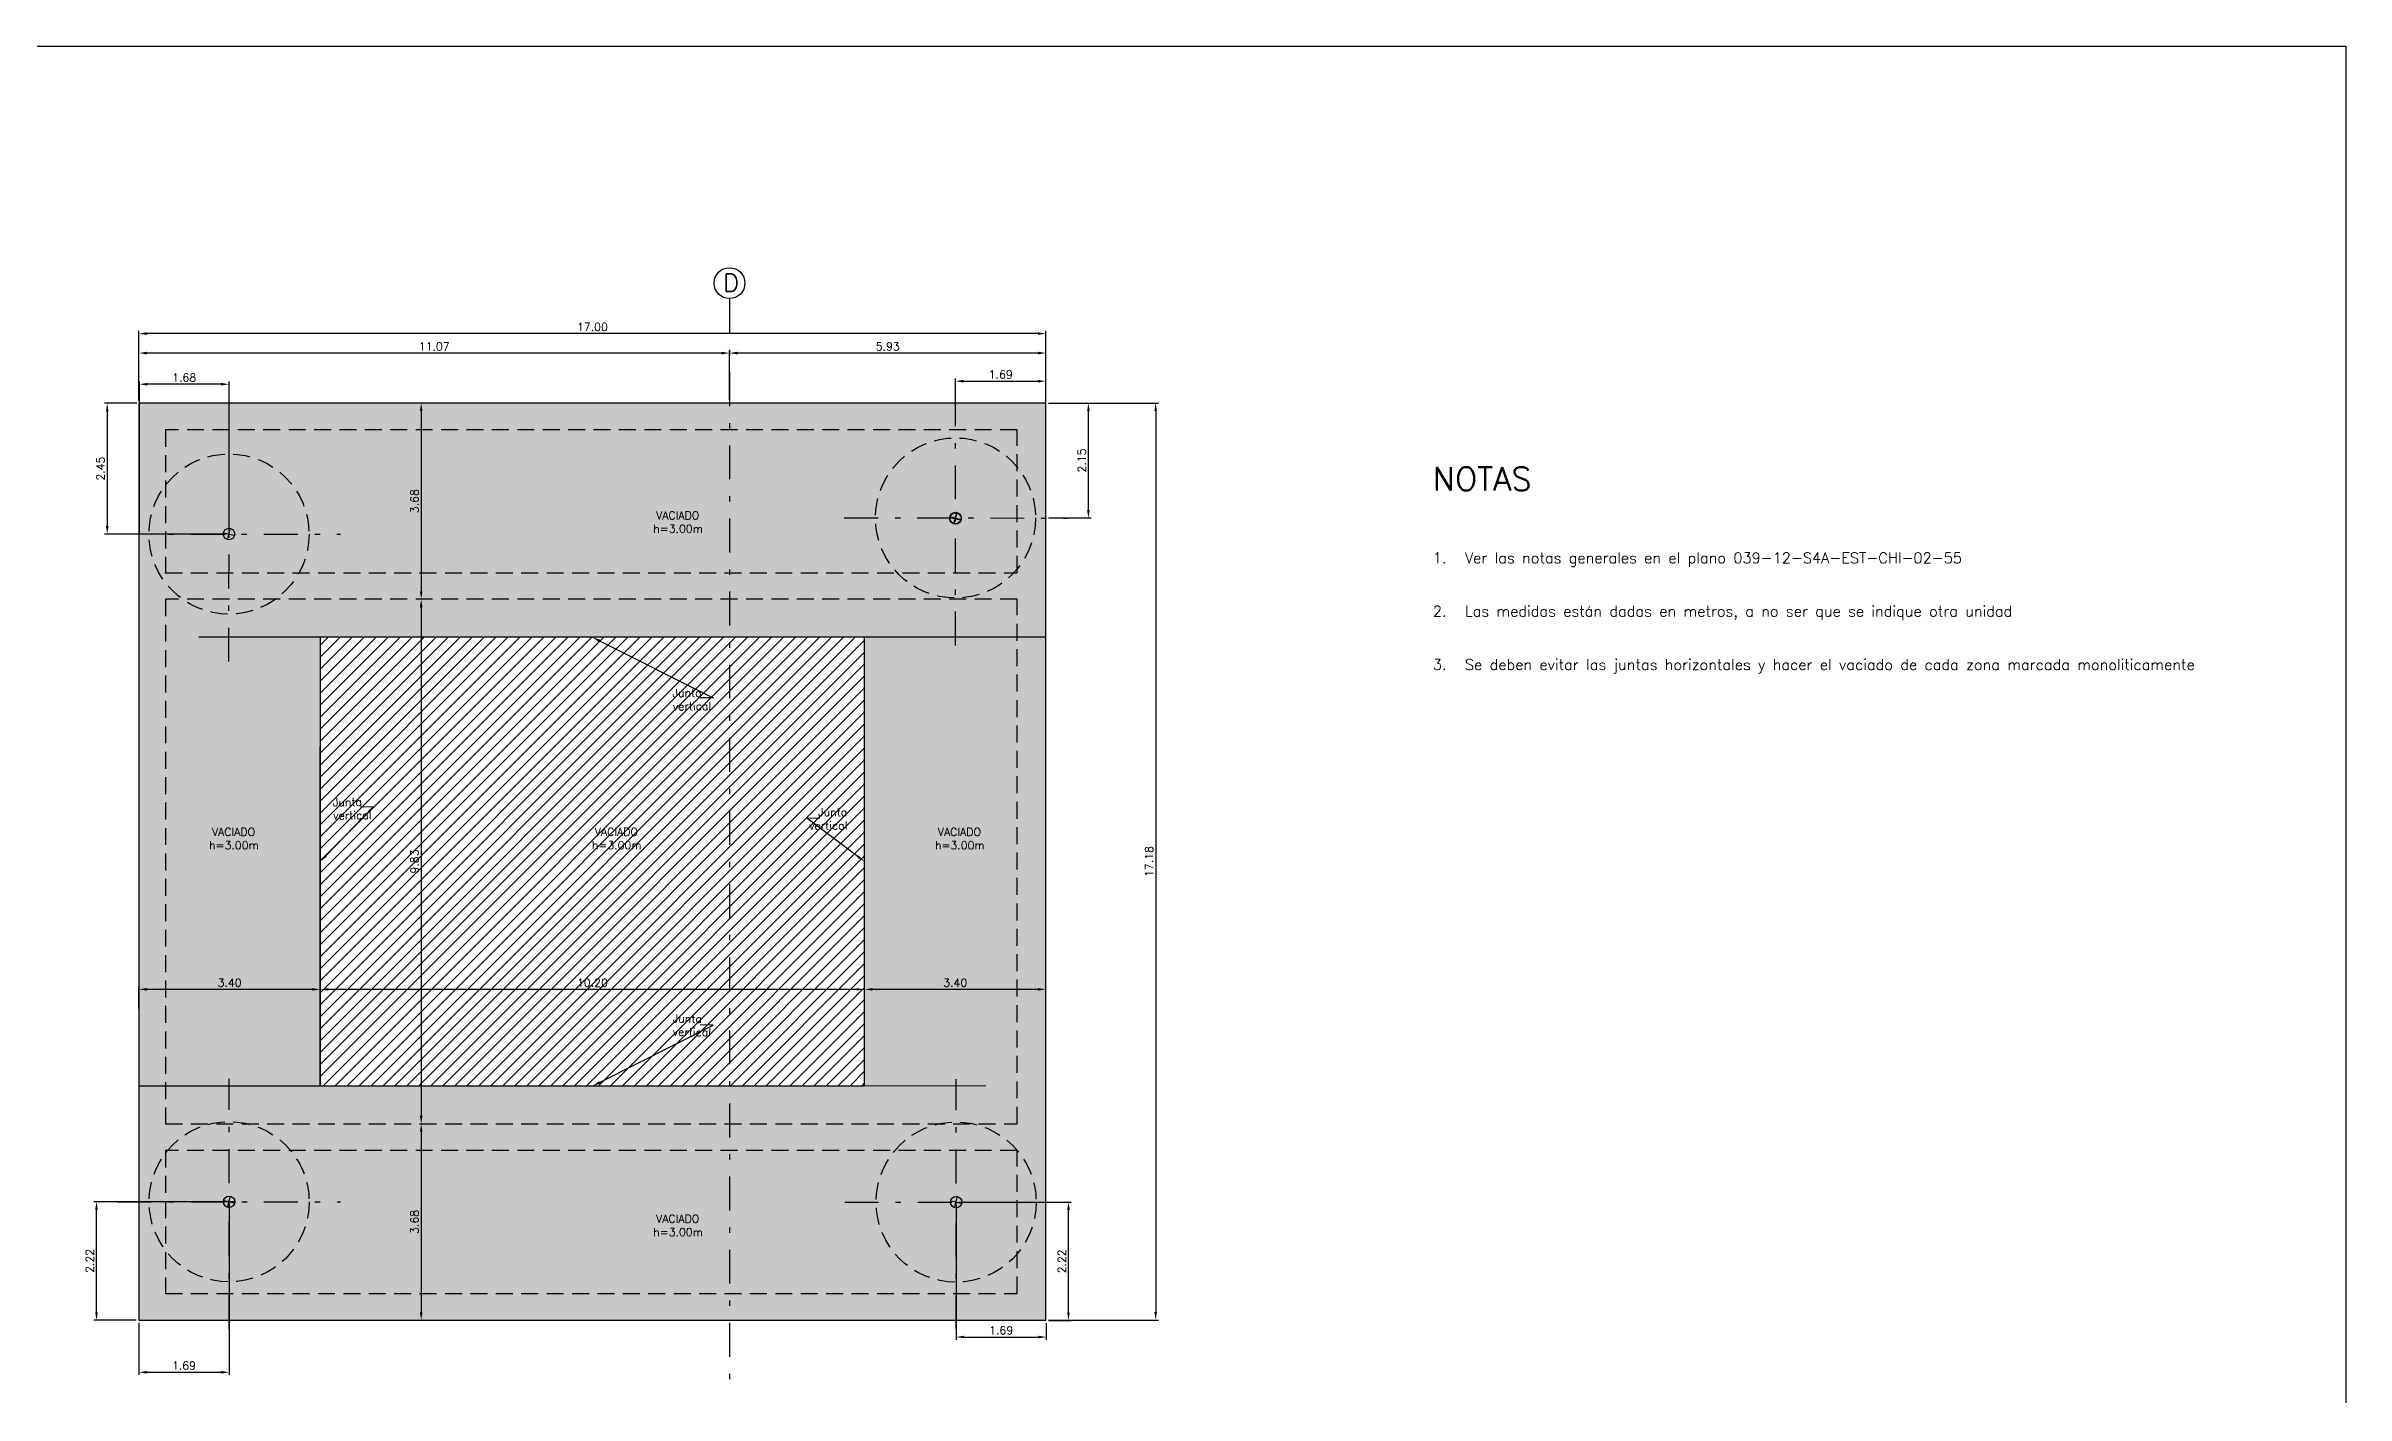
# Model space of a CAD drawing. Header units: metres. Extents: x 1080427 to 1081241, y 976768 to 977288.
# Drawn here: x 1080568.24 to 1080611.35, y 976894.98 to 976920.26 of the extents above; entities that cross this region are included whole.
import ezdxf
from ezdxf import colors
from ezdxf.entities.mleader import LeaderData, LeaderLine
from ezdxf.math import Vec2, Vec3

# ---------------------------------------------------------------- set-up
doc = ezdxf.new("R2010")
doc.units = ezdxf.units.M
doc.header["$LTSCALE"] = 25.4
for name, pattern in [('DASHDOT', [1, 0.5, -0.25, 0, -0.25]), ('DASHED2', [0.375, 0.25, -0.125]), ('HIDDEN', [0.375, 0.25, -0.125])]:
    doc.linetypes.add(name, pattern=pattern)
for name, color, linetype, lineweight in [('C-ANNO-TEXT', 140, 'Continuous', 18), ('COTA', 1, 'Continuous', 30), ('EJECONTRAPESO', 41, 'DASHDOT', 30), ('EJEPILOTE', 145, 'DASHDOT', 30)]:
    doc.layers.add(name, color=color, linetype=linetype, lineweight=lineweight)
for name, color, linetype in [('CAISSON ACTUALES', 94, 'Continuous'), ('CIRCULOCONTRAP', 130, 'Continuous'), ('CONTRAPESO', 3, 'Continuous'), ('HATCH', 9, 'Continuous'), ('PILA', 3, 'Continuous'), ('PROY', 9, 'HIDDEN'), ('R175COTR', 7, 'Continuous'), ('REGL175', 7, 'Continuous'), ('SOLIDOS', 9, 'Continuous')]:
    doc.layers.add(name, color=color, linetype=linetype)
doc.styles.add('romans', font='romans.shx')
doc.dimstyles.new('Copy 75', dxfattribs={"dimtxt": 0.15, "dimasz": 0.15, "dimexe": 0.05, "dimexo": 0.05, "dimgap": 0.05, "dimtad": 1, "dimzin": 0, "dimdsep": 46, "dimtxsty": 'romans', "dimcen": 0.002, "dimclrd": 1, "dimclre": 1, "dimclrt": 3, "dimadec": 4, "dimazin": 0, "dimtfac": 1, "dimtofl": 0, "dimtmove": 1, "dimatfit": 3, "dimfxl": 1, "dimtolj": 1, "dimtzin": 0, "dimarcsym": 1})

# ---------------------------------------------------------------- blocks, each defined once
blk = doc.blocks.new('*D1220')
at = {"layer": 'COTA', "color": 1, "lineweight": -2, "transparency": 16777216}
for p, q in [((1080569.979, 976913.615), (1080569.979, 976914.918)), ((1080586.829, 976914.868), (1080570.129, 976914.868)), ((1080586.979, 976913.615), (1080586.979, 976914.918))]:
    blk.add_line(p, q, dxfattribs=at)
at = {"layer": 'COTA', "color": 1, "transparency": 16777216}
for points in [[(1080570.129, 976914.893), (1080570.129, 976914.843), (1080569.979, 976914.868)], [(1080586.829, 976914.893), (1080586.829, 976914.843), (1080586.979, 976914.868)]]:
    blk.add_solid(points, dxfattribs=at)
at = {"layer": 'Defpoints', "color": 0, "transparency": 16777216}
for p in [(1080569.979, 976914.868), (1080569.979, 976913.565), (1080586.979, 976913.565)]:
    blk.add_point(p, dxfattribs=at)
at = {"layer": 'COTA', "color": 3, "transparency": 16777216, "insert": (1080578.479, 976914.993), "char_height": 0.15, "attachment_point": 5, "style": 'romans'}
blk.add_mtext('\\A1;17.00', dxfattribs=at)
blk = doc.blocks.new('*D1221')
at = {"layer": 'COTA', "color": 1, "lineweight": -2, "transparency": 16777216}
for p, q in [((1080587.029, 976913.565), (1080589.087, 976913.565)), ((1080589.037, 976913.415), (1080589.037, 976896.534)), ((1080587.031, 976896.384), (1080589.087, 976896.384))]:
    blk.add_line(p, q, dxfattribs=at)
at = {"layer": 'COTA', "color": 1, "transparency": 16777216}
for points in [[(1080589.012, 976913.415), (1080589.062, 976913.415), (1080589.037, 976913.565)], [(1080589.012, 976896.534), (1080589.062, 976896.534), (1080589.037, 976896.384)]]:
    blk.add_solid(points, dxfattribs=at)
at = {"layer": 'Defpoints', "color": 0, "transparency": 16777216}
for p in [(1080586.979, 976913.565), (1080586.981, 976896.384), (1080589.037, 976896.384)]:
    blk.add_point(p, dxfattribs=at)
at = {"layer": 'COTA', "color": 3, "transparency": 16777216, "insert": (1080588.912, 976904.975), "char_height": 0.15, "attachment_point": 5, "rotation": 90, "style": 'romans'}
blk.add_mtext('\\A1;17.18', dxfattribs=at)
blk = doc.blocks.new('*D1222')
at = {"layer": 'COTA', "color": 1, "lineweight": -2, "transparency": 16777216}
for p, q in [((1080586.83, 976902.581), (1080583.73, 976902.581)), ((1080586.98, 976902.226), (1080586.98, 976902.631))]:
    blk.add_line(p, q, dxfattribs=at)
at = {"layer": 'COTA', "color": 1, "transparency": 16777216}
for points in [[(1080583.73, 976902.606), (1080583.73, 976902.556), (1080583.58, 976902.581)], [(1080586.83, 976902.606), (1080586.83, 976902.556), (1080586.98, 976902.581)]]:
    blk.add_solid(points, dxfattribs=at)
at = {"layer": 'Defpoints', "color": 0, "transparency": 16777216}
for p in [(1080583.58, 976902.581), (1080583.58, 976902.581), (1080586.98, 976902.176)]:
    blk.add_point(p, dxfattribs=at)
at = {"layer": 'COTA', "color": 3, "transparency": 16777216, "insert": (1080585.28, 976902.706), "char_height": 0.15, "attachment_point": 5, "style": 'romans'}
blk.add_mtext('\\A1;3.40', dxfattribs=at)
blk = doc.blocks.new('*D1223')
at = {"layer": 'COTA', "color": 1, "lineweight": -2, "transparency": 16777216}
for p, q in [((1080573.379, 976902.631), (1080573.379, 976902.631)), ((1080583.43, 976902.581), (1080573.529, 976902.581))]:
    blk.add_line(p, q, dxfattribs=at)
at = {"layer": 'COTA', "color": 1, "transparency": 16777216}
for points in [[(1080573.529, 976902.606), (1080573.529, 976902.556), (1080573.379, 976902.581)], [(1080583.43, 976902.606), (1080583.43, 976902.556), (1080583.58, 976902.581)]]:
    blk.add_solid(points, dxfattribs=at)
at = {"layer": 'Defpoints', "color": 0, "transparency": 16777216}
for p in [(1080573.379, 976902.581), (1080573.379, 976902.581), (1080583.58, 976902.581)]:
    blk.add_point(p, dxfattribs=at)
at = {"layer": 'COTA', "color": 3, "transparency": 16777216, "insert": (1080578.479, 976902.706), "char_height": 0.15, "attachment_point": 5, "style": 'romans'}
blk.add_mtext('\\A1;10.20', dxfattribs=at)
blk = doc.blocks.new('*D1224')
at = {"layer": 'COTA', "color": 1, "lineweight": -2, "transparency": 16777216}
for p, q in [((1080569.979, 976902.225), (1080569.979, 976902.631)), ((1080573.229, 976902.581), (1080570.129, 976902.581)), ((1080573.379, 976902.531), (1080573.379, 976902.531))]:
    blk.add_line(p, q, dxfattribs=at)
at = {"layer": 'COTA', "color": 1, "transparency": 16777216}
for points in [[(1080570.129, 976902.606), (1080570.129, 976902.556), (1080569.979, 976902.581)], [(1080573.229, 976902.606), (1080573.229, 976902.556), (1080573.379, 976902.581)]]:
    blk.add_solid(points, dxfattribs=at)
at = {"layer": 'Defpoints', "color": 0, "transparency": 16777216}
for p in [(1080569.979, 976902.581), (1080573.379, 976902.581), (1080569.979, 976902.175)]:
    blk.add_point(p, dxfattribs=at)
at = {"layer": 'COTA', "color": 3, "transparency": 16777216, "insert": (1080571.679, 976902.706), "char_height": 0.15, "attachment_point": 5, "style": 'romans'}
blk.add_mtext('\\A1;3.40', dxfattribs=at)
blk = doc.blocks.new('*D1225')
at = {"layer": 'COTA', "color": 1, "lineweight": -2, "transparency": 16777216}
blk.add_line((1080575.27, 976913.415), (1080575.27, 976910.04), dxfattribs=at)
at = {"layer": 'COTA', "color": 1, "transparency": 16777216}
for points in [[(1080575.245, 976913.415), (1080575.295, 976913.415), (1080575.27, 976913.565)], [(1080575.245, 976910.04), (1080575.295, 976910.04), (1080575.27, 976909.89)]]:
    blk.add_solid(points, dxfattribs=at)
at = {"layer": 'Defpoints', "color": 0, "transparency": 16777216}
for p in [(1080575.27, 976913.565), (1080575.27, 976909.89), (1080575.27, 976909.89)]:
    blk.add_point(p, dxfattribs=at)
at = {"layer": 'COTA', "color": 3, "transparency": 16777216, "insert": (1080575.145, 976911.728), "char_height": 0.15, "attachment_point": 5, "rotation": 90, "style": 'romans'}
blk.add_mtext('\\A1;3.68', dxfattribs=at)
blk = doc.blocks.new('*D1226')
at = {"layer": 'COTA', "color": 1, "lineweight": -2, "transparency": 16777216}
blk.add_line((1080575.27, 976909.74), (1080575.27, 976900.214), dxfattribs=at)
at = {"layer": 'COTA', "color": 1, "transparency": 16777216}
for points in [[(1080575.245, 976909.74), (1080575.295, 976909.74), (1080575.27, 976909.89)], [(1080575.245, 976900.214), (1080575.295, 976900.214), (1080575.27, 976900.064)]]:
    blk.add_solid(points, dxfattribs=at)
at = {"layer": 'Defpoints', "color": 0, "transparency": 16777216}
for p in [(1080575.27, 976909.89), (1080575.27, 976900.064), (1080575.27, 976900.064)]:
    blk.add_point(p, dxfattribs=at)
at = {"layer": 'COTA', "color": 3, "transparency": 16777216, "insert": (1080575.145, 976904.977), "char_height": 0.15, "attachment_point": 5, "rotation": 90, "style": 'romans'}
blk.add_mtext('\\A1;9.83', dxfattribs=at)
blk = doc.blocks.new('*D1227')
at = {"layer": 'COTA', "color": 1, "lineweight": -2, "transparency": 16777216}
for p, q in [((1080575.27, 976899.914), (1080575.27, 976896.533)), ((1080575.22, 976896.383), (1080575.22, 976896.383))]:
    blk.add_line(p, q, dxfattribs=at)
at = {"layer": 'COTA', "color": 1, "transparency": 16777216}
for points in [[(1080575.245, 976899.914), (1080575.295, 976899.914), (1080575.27, 976900.064)], [(1080575.245, 976896.533), (1080575.295, 976896.533), (1080575.27, 976896.383)]]:
    blk.add_solid(points, dxfattribs=at)
at = {"layer": 'Defpoints', "color": 0, "transparency": 16777216}
for p in [(1080575.27, 976900.064), (1080575.27, 976896.383), (1080575.27, 976896.383)]:
    blk.add_point(p, dxfattribs=at)
at = {"layer": 'COTA', "color": 3, "transparency": 16777216, "insert": (1080575.145, 976898.224), "char_height": 0.15, "attachment_point": 5, "rotation": 90, "style": 'romans'}
blk.add_mtext('\\A1;3.68', dxfattribs=at)
blk = doc.blocks.new('*D1228')
at = {"layer": 'COTA', "color": 1, "lineweight": -2, "transparency": 16777216}
for p, q in [((1080581.049, 976913.615), (1080581.049, 976914.553)), ((1080586.829, 976914.503), (1080581.199, 976914.503)), ((1080586.979, 976913.615), (1080586.979, 976914.553))]:
    blk.add_line(p, q, dxfattribs=at)
at = {"layer": 'COTA', "color": 1, "transparency": 16777216}
for points in [[(1080581.199, 976914.528), (1080581.199, 976914.478), (1080581.049, 976914.503)], [(1080586.829, 976914.528), (1080586.829, 976914.478), (1080586.979, 976914.503)]]:
    blk.add_solid(points, dxfattribs=at)
at = {"layer": 'Defpoints', "color": 0, "transparency": 16777216}
for p in [(1080581.049, 976914.503), (1080581.049, 976913.565), (1080586.979, 976913.565)]:
    blk.add_point(p, dxfattribs=at)
at = {"layer": 'COTA', "color": 3, "transparency": 16777216, "insert": (1080584.014, 976914.628), "char_height": 0.15, "attachment_point": 5, "style": 'romans'}
blk.add_mtext('\\A1;5.93', dxfattribs=at)
blk = doc.blocks.new('*D1229')
at = {"layer": 'COTA', "color": 1, "lineweight": -2, "transparency": 16777216}
for p, q in [((1080569.979, 976913.615), (1080569.979, 976914.553)), ((1080580.899, 976914.503), (1080570.129, 976914.503)), ((1080581.049, 976913.615), (1080581.049, 976914.553))]:
    blk.add_line(p, q, dxfattribs=at)
at = {"layer": 'COTA', "color": 1, "transparency": 16777216}
for points in [[(1080570.129, 976914.528), (1080570.129, 976914.478), (1080569.979, 976914.503)], [(1080580.899, 976914.528), (1080580.899, 976914.478), (1080581.049, 976914.503)]]:
    blk.add_solid(points, dxfattribs=at)
at = {"layer": 'Defpoints', "color": 0, "transparency": 16777216}
for p in [(1080569.979, 976914.503), (1080569.979, 976913.565), (1080581.049, 976913.565)]:
    blk.add_point(p, dxfattribs=at)
at = {"layer": 'COTA', "color": 3, "transparency": 16777216, "insert": (1080575.514, 976914.628), "char_height": 0.15, "attachment_point": 5, "style": 'romans'}
blk.add_mtext('\\A1;11.07', dxfattribs=at)
blk = doc.blocks.new('*D1217')
at = {"layer": 'COTA', "color": 1, "lineweight": -2, "transparency": 16777216}
for p, q in [((1080569.987, 976911.126), (1080569.987, 976913.969)), ((1080571.518, 976913.919), (1080570.137, 976913.919)), ((1080571.668, 976911.162), (1080571.668, 976913.969))]:
    blk.add_line(p, q, dxfattribs=at)
at = {"layer": 'COTA', "color": 1, "transparency": 16777216}
for points in [[(1080570.137, 976913.944), (1080570.137, 976913.894), (1080569.987, 976913.919)], [(1080571.518, 976913.944), (1080571.518, 976913.894), (1080571.668, 976913.919)]]:
    blk.add_solid(points, dxfattribs=at)
at = {"layer": 'Defpoints', "color": 0, "transparency": 16777216}
for p in [(1080569.987, 976913.919), (1080571.668, 976911.112), (1080569.987, 976911.076)]:
    blk.add_point(p, dxfattribs=at)
at = {"layer": 'COTA', "color": 3, "transparency": 16777216, "insert": (1080570.827, 976914.044), "char_height": 0.15, "attachment_point": 5, "style": 'romans'}
blk.add_mtext('\\A1;1.68', dxfattribs=at)
blk = doc.blocks.new('*D1218')
at = {"layer": 'COTA', "color": 1, "lineweight": -2, "transparency": 16777216}
for p, q in [((1080587.029, 976913.565), (1080587.826, 976913.565)), ((1080587.776, 976911.563), (1080587.776, 976913.415)), ((1080587.029, 976911.413), (1080587.826, 976911.413))]:
    blk.add_line(p, q, dxfattribs=at)
at = {"layer": 'COTA', "color": 1, "transparency": 16777216}
for points in [[(1080587.751, 976913.415), (1080587.801, 976913.415), (1080587.776, 976913.565)], [(1080587.751, 976911.563), (1080587.801, 976911.563), (1080587.776, 976911.413)]]:
    blk.add_solid(points, dxfattribs=at)
at = {"layer": 'Defpoints', "color": 0, "transparency": 16777216}
for p in [(1080586.979, 976913.565), (1080587.776, 976913.565), (1080586.979, 976911.413)]:
    blk.add_point(p, dxfattribs=at)
at = {"layer": 'COTA', "color": 3, "transparency": 16777216, "insert": (1080587.651, 976912.489), "char_height": 0.15, "attachment_point": 5, "rotation": 90, "style": 'romans'}
blk.add_mtext('\\A1;2.15', dxfattribs=at)
blk = doc.blocks.new('*D1212')
at = {"layer": 'COTA', "color": 1, "lineweight": -2, "transparency": 16777216}
for p, q in [((1080585.287, 976913.604), (1080585.287, 976914.026)), ((1080585.437, 976913.976), (1080586.829, 976913.976)), ((1080586.979, 976911.421), (1080586.979, 976914.026))]:
    blk.add_line(p, q, dxfattribs=at)
at = {"layer": 'COTA', "color": 1, "transparency": 16777216}
for points in [[(1080585.437, 976914.001), (1080585.437, 976913.951), (1080585.287, 976913.976)], [(1080586.829, 976914.001), (1080586.829, 976913.951), (1080586.979, 976913.976)]]:
    blk.add_solid(points, dxfattribs=at)
at = {"layer": 'Defpoints', "color": 0, "transparency": 16777216}
for p in [(1080586.979, 976913.976), (1080585.287, 976913.554), (1080586.979, 976911.371)]:
    blk.add_point(p, dxfattribs=at)
at = {"layer": 'COTA', "color": 3, "transparency": 16777216, "insert": (1080586.133, 976914.101), "char_height": 0.15, "attachment_point": 5, "style": 'romans'}
blk.add_mtext('\\A1;1.69', dxfattribs=at)
blk = doc.blocks.new('*D1213')
at = {"layer": 'COTA', "color": 1, "lineweight": -2, "transparency": 16777216}
for p, q in [((1080571.781, 976898.602), (1080569.134, 976898.602)), ((1080569.184, 976896.533), (1080569.184, 976898.452)), ((1080569.929, 976896.383), (1080569.134, 976896.383))]:
    blk.add_line(p, q, dxfattribs=at)
at = {"layer": 'COTA', "color": 1, "transparency": 16777216}
for points in [[(1080569.159, 976898.452), (1080569.209, 976898.452), (1080569.184, 976898.602)], [(1080569.159, 976896.533), (1080569.209, 976896.533), (1080569.184, 976896.383)]]:
    blk.add_solid(points, dxfattribs=at)
at = {"layer": 'Defpoints', "color": 0, "transparency": 16777216}
for p in [(1080569.184, 976898.602), (1080571.831, 976898.602), (1080569.979, 976896.383)]:
    blk.add_point(p, dxfattribs=at)
at = {"layer": 'COTA', "color": 3, "transparency": 16777216, "insert": (1080569.059, 976897.493), "char_height": 0.15, "attachment_point": 5, "rotation": 90, "style": 'romans'}
blk.add_mtext('\\A1;2.22', dxfattribs=at)
blk = doc.blocks.new('*D1219')
at = {"layer": 'COTA', "color": 1, "lineweight": -2, "transparency": 16777216}
for p, q in [((1080571.669, 976898.552), (1080571.669, 976895.357)), ((1080569.979, 976896.333), (1080569.979, 976895.357)), ((1080570.129, 976895.407), (1080571.519, 976895.407))]:
    blk.add_line(p, q, dxfattribs=at)
at = {"layer": 'COTA', "color": 1, "transparency": 16777216}
for points in [[(1080570.129, 976895.432), (1080570.129, 976895.382), (1080569.979, 976895.407)], [(1080571.519, 976895.432), (1080571.519, 976895.382), (1080571.669, 976895.407)]]:
    blk.add_solid(points, dxfattribs=at)
at = {"layer": 'Defpoints', "color": 0, "transparency": 16777216}
for p in [(1080571.669, 976898.602), (1080569.979, 976896.383), (1080571.669, 976895.407)]:
    blk.add_point(p, dxfattribs=at)
at = {"layer": 'COTA', "color": 3, "transparency": 16777216, "insert": (1080570.824, 976895.532), "char_height": 0.15, "attachment_point": 5, "style": 'romans'}
blk.add_mtext('\\A1;1.69', dxfattribs=at)
blk = doc.blocks.new('*D1214')
at = {"layer": 'COTA', "color": 1, "lineweight": -2, "transparency": 16777216}
for p, q in [((1080585.346, 976898.596), (1080587.452, 976898.596)), ((1080587.402, 976896.525), (1080587.402, 976898.446)), ((1080587.029, 976896.375), (1080587.452, 976896.375))]:
    blk.add_line(p, q, dxfattribs=at)
at = {"layer": 'COTA', "color": 1, "transparency": 16777216}
for points in [[(1080587.377, 976898.446), (1080587.427, 976898.446), (1080587.402, 976898.596)], [(1080587.377, 976896.525), (1080587.427, 976896.525), (1080587.402, 976896.375)]]:
    blk.add_solid(points, dxfattribs=at)
at = {"layer": 'Defpoints', "color": 0, "transparency": 16777216}
for p in [(1080585.296, 976898.596), (1080587.402, 976898.596), (1080586.979, 976896.375)]:
    blk.add_point(p, dxfattribs=at)
at = {"layer": 'COTA', "color": 3, "transparency": 16777216, "insert": (1080587.277, 976897.486), "char_height": 0.15, "attachment_point": 5, "rotation": 90, "style": 'romans'}
blk.add_mtext('\\A1;2.22', dxfattribs=at)
blk = doc.blocks.new('*D1215')
at = {"layer": 'COTA', "color": 1, "lineweight": -2, "transparency": 16777216}
for p, q in [((1080585.296, 976898.546), (1080585.296, 976896.017)), ((1080585.446, 976896.067), (1080586.837, 976896.067)), ((1080586.987, 976896.325), (1080586.987, 976896.017))]:
    blk.add_line(p, q, dxfattribs=at)
at = {"layer": 'COTA', "color": 1, "transparency": 16777216}
for points in [[(1080585.446, 976896.092), (1080585.446, 976896.042), (1080585.296, 976896.067)], [(1080586.837, 976896.092), (1080586.837, 976896.042), (1080586.987, 976896.067)]]:
    blk.add_solid(points, dxfattribs=at)
at = {"layer": 'Defpoints', "color": 0, "transparency": 16777216}
for p in [(1080585.296, 976898.596), (1080586.987, 976896.375), (1080586.987, 976896.067)]:
    blk.add_point(p, dxfattribs=at)
at = {"layer": 'COTA', "color": 3, "transparency": 16777216, "insert": (1080586.141, 976896.192), "char_height": 0.15, "attachment_point": 5, "style": 'romans'}
blk.add_mtext('\\A1;1.69', dxfattribs=at)
blk = doc.blocks.new('*D1216')
at = {"layer": 'COTA', "color": 1, "lineweight": -2, "transparency": 16777216}
for p, q in [((1080569.938, 976913.562), (1080569.335, 976913.562)), ((1080569.385, 976913.412), (1080569.385, 976911.262)), ((1080571.618, 976911.112), (1080569.335, 976911.112))]:
    blk.add_line(p, q, dxfattribs=at)
at = {"layer": 'COTA', "color": 1, "transparency": 16777216}
for points in [[(1080569.36, 976913.412), (1080569.41, 976913.412), (1080569.385, 976913.562)], [(1080569.36, 976911.262), (1080569.41, 976911.262), (1080569.385, 976911.112)]]:
    blk.add_solid(points, dxfattribs=at)
at = {"layer": 'Defpoints', "color": 0, "transparency": 16777216}
for p in [(1080569.988, 976913.562), (1080569.385, 976911.112), (1080571.668, 976911.112)]:
    blk.add_point(p, dxfattribs=at)
at = {"layer": 'COTA', "color": 3, "transparency": 16777216, "insert": (1080569.26, 976912.337), "char_height": 0.15, "attachment_point": 5, "rotation": 90, "style": 'romans'}
blk.add_mtext('\\A1;2.45', dxfattribs=at)

msp = doc.modelspace()

# ---------------------------------------------------------------- hatches: boundary and pattern name
at = {"layer": 'HATCH', "transparency": 33554470}
h = msp.add_hatch(color=256, dxfattribs=at)
h.dxf.hatch_style = 1
h.paths.add_polyline_path([(1080586.978603, 976913.564557), (1080569.978603, 976913.564557), (1080569.978603, 976909.178274), (1080586.978603, 976909.178274)])
at = {"layer": 'HATCH', "transparency": 33554559}
h = msp.add_hatch(color=256, dxfattribs=at)
h.dxf.hatch_style = 1
h.paths.add_polyline_path([(1080573.378603, 976909.178274), (1080569.978603, 976909.178274), (1080569.978603, 976900.769898), (1080573.378603, 976900.769898)])
h = msp.add_hatch(color=256, dxfattribs=at)
h.dxf.hatch_style = 1
h.paths.add_polyline_path([(1080586.979281, 976909.178274), (1080583.580734, 976909.178274), (1080583.580734, 976900.769898), (1080586.979281, 976900.769898)])
at = {"layer": 'HATCH', "transparency": 33554470}
h = msp.add_hatch(color=256, dxfattribs=at)
h.dxf.hatch_style = 1
h.paths.add_polyline_path([(1080586.981266, 976900.769898), (1080569.981266, 976900.769898), (1080569.981266, 976896.383615), (1080586.981266, 976896.383615)])
at = {"layer": 'SOLIDOS'}
h = msp.add_hatch(dxfattribs=at)
h.set_pattern_fill('ANSI31', color=250, scale=0.05)
h.set_pattern_definition([(45, (-245.45466, -18.7934), (-0.112253201513, 0.112253201513), [])])
h.paths.add_polyline_path([(1080583.579129, 976909.178774), (1080573.378603, 976909.178774), (1080573.378603, 976900.774588), (1080583.580733, 976900.775188)])

# ---------------------------------------------------------------- linework, layer by layer
at = {"layer": 'CAISSON ACTUALES'}
for p, q in [((1080571.580844, 976911.134666), (1080571.755044, 976911.089343)), ((1080571.645283, 976911.024904), (1080571.690605, 976911.199105)), ((1080585.198561, 976911.435735), (1080585.372761, 976911.390412)), ((1080585.198561, 976911.424689), (1080585.372761, 976911.379366)), ((1080585.263, 976911.325973), (1080585.308322, 976911.500174)), ((1080585.263, 976911.314927), (1080585.308322, 976911.489128)), ((1080571.581942, 976898.624846), (1080571.756143, 976898.579524)), ((1080571.646381, 976898.515085), (1080571.691704, 976898.689285)), ((1080585.209, 976898.618299), (1080585.383201, 976898.572976)), ((1080585.209, 976898.618299), (1080585.383201, 976898.572976)), ((1080585.273439, 976898.508537), (1080585.318762, 976898.682738)), ((1080585.273439, 976898.508537), (1080585.318762, 976898.682738))]:
    msp.add_line(p, q, dxfattribs=at)
at = {"layer": 'CIRCULOCONTRAP'}
msp.add_circle((1080581.048603, 976915.81281), 0.289667, dxfattribs=at)
at = {"layer": 'CONTRAPESO'}
for points in [[(1080586.978603, 976913.565057), (1080569.978603, 976913.565057), (1080569.978603, 976896.383115), (1080586.981258, 976896.384115)], [(1080583.579129, 976909.178774), (1080573.378603, 976909.178774), (1080573.378603, 976900.774588), (1080583.580733, 976900.775188)]]:
    msp.add_lwpolyline(points, close=True, dxfattribs=at)
at = {"layer": 'COTA', "linetype": 'DASHED2'}
for p, q in [((1080586.979281, 976909.178774), (1080569.978603, 976909.178774)), ((1080573.378603, 976900.775113), (1080573.378603, 976909.178774)), ((1080583.580733, 976900.77669), (1080583.580733, 976909.178774)), ((1080569.978603, 976900.774588), (1080586.98058, 976900.777215))]:
    msp.add_line(p, q, dxfattribs=at)
at = {"layer": 'EJECONTRAPESO', "ltscale": 0.05}
msp.add_lwpolyline([(1080581.048603, 976915.512846), (1080581.048603, 976895.234581)], dxfattribs=at)
at = {"layer": 'EJEPILOTE', "ltscale": 0.05}
for points in [[(1080585.28405, 976909.022915), (1080585.286822, 976913.718781)], [(1080571.666633, 976908.721768), (1080571.669404, 976913.417634)], [(1080569.581439, 976911.112977), (1080573.755048, 976911.110876)], [(1080583.198857, 976911.414124), (1080587.372466, 976911.412023)], [(1080571.667732, 976896.211948), (1080571.670503, 976900.907814)], [(1080585.294789, 976896.2054), (1080585.297561, 976900.901266)], [(1080569.582538, 976898.603157), (1080573.756147, 976898.601057)], [(1080583.209596, 976898.59661), (1080587.383205, 976898.594509)]]:
    msp.add_lwpolyline(points, dxfattribs=at)
at = {"layer": 'PILA', "color": 40, "linetype": 'HIDDEN', "ltscale": 0.05, "true_color": 0xf8d731}
for centre in [(1080585.285661, 976911.413074), (1080571.667944, 976911.112005), (1080571.669043, 976898.602185), (1080585.2961, 976898.595637)]:
    msp.add_circle(centre, 1.5, dxfattribs=at)
at = {"layer": 'PILA', "color": 22}
for centre in [(1080571.667944, 976911.112005), (1080585.285661, 976911.413074), (1080585.285661, 976911.402028), (1080571.669043, 976898.602185), (1080585.2961, 976898.595637), (1080585.2961, 976898.595637)]:
    msp.add_circle(centre, 0.107259, dxfattribs=at)
at = {"layer": 'PROY', "color": 250, "ltscale": 0.05}
for points in [[(1080570.478603, 976910.37025), (1080570.478603, 976910.38511), (1080586.438603, 976910.38511), (1080586.438603, 976913.06511), (1080570.478603, 976913.06511), (1080570.478603, 976910.37025)], [(1080570.478603, 976896.883615), (1080570.478603, 976896.883615), (1080586.438603, 976896.883615), (1080586.438603, 976899.564115), (1080570.478603, 976899.564115), (1080570.478603, 976896.883615)]]:
    msp.add_lwpolyline(points, dxfattribs=at)
msp.add_lwpolyline([(1080586.438603, 976900.064115), (1080586.438603, 976909.889963), (1080570.478603, 976909.889963), (1080570.478603, 976900.064115)], close=True, dxfattribs=at)
at = {"layer": 'REGL175'}
msp.add_lwpolyline([(1080539.045202, 976920.255759), (1080611.348402, 976920.255759), (1080611.348402, 976868.290526), (1080539.045202, 976868.290526)], close=True, dxfattribs=at)

# ---------------------------------------------------------------- texts
at = {"layer": 'C-ANNO-TEXT', "color": 4, "ltscale": 0.1, "transparency": 33554687, "insert": (1080594.233128, 976912.366079), "char_height": 0.2, "width": 13.78606767, "attachment_point": 1, "line_spacing_factor": 1.5, "style": 'romans'}
msp.add_mtext('{\\H2.2x;\\C0;NOTAS}\\P\\P\\pi-0.6,l0.6,t0.6;1.^IVer las notas generales en el plano 039-12-S4A-EST-CHI-02-55  \\P\\pi0,l0,tz;\\P\\pi-0.6,l0.6,t0.6;2.^ILas medidas están dadas en metros, a no ser que se indique otra unidad\\P\\pi0,l0,tz;\\P\\pi-0.6,l0.6,t0.6;3.^ISe deben evitar las juntas horizontales y hacer el vaciado de cada zona marcada monoliticamente\\P\\pi0,l0,tz;\\P \\P    ', dxfattribs=at)
at = {"layer": 'COTA', "color": 3, "char_height": 0.15, "width": 2.61014625, "attachment_point": 1, "style": 'romans'}
for insert in [(1080578.8037, 976911.536635), (1080570.478603, 976905.605699), (1080577.654001, 976905.605699), (1080584.084199, 976905.605699), (1080578.8037, 976898.358155)]:
    msp.add_mtext('\\pi0.86936;VACIADO\\P\\pi0.81579;h=3.00m', dxfattribs=dict(at, insert=insert))
at = {"layer": 'R175COTR', "insert": (1080580.930992, 976915.984652, 308.056641), "char_height": 0.33, "width": 0.41500103, "attachment_point": 1, "rotation": 359.9999637, "style": 'romans'}
msp.add_mtext('{\\C0;D}', dxfattribs=at)

# ---------------------------------------------------------------- dimensions: what is measured, and where the dimension line sits
at = {"layer": 'COTA', "color": 2}
for base, p1, p2, angle, picture, middle in [((1080569.978603, 976914.868309), (1080586.978603, 976913.565057), (1080569.978603, 976913.565057), 180, '*D1220', (1080578.478603, 976914.993309)), ((1080569.978603, 976914.502872), (1080581.048603, 976913.565057), (1080569.978603, 976913.565057), 180, '*D1229', (1080575.513603, 976914.627872)), ((1080581.048603, 976914.502872), (1080586.978603, 976913.565057), (1080581.048603, 976913.565057), 180, '*D1228', (1080584.013603, 976914.627872)), ((1080569.385113, 976911.112005), (1080569.988042, 976913.561692), (1080571.667944, 976911.112005), 90, '*D1216', (1080569.260113, 976912.336848)), ((1080575.26969, 976909.889963), (1080575.26969, 976913.565057), (1080575.26969, 976909.889963), 90, '*D1225', (1080575.14469, 976911.72751)), ((1080589.036531, 976896.384115), (1080586.978603, 976913.565057), (1080586.981258, 976896.384115), 90, '*D1221', (1080588.911531, 976904.974586)), ((1080587.776093, 976913.565057), (1080586.978938, 976911.413074), (1080586.978784, 976913.565057), 90, '*D1218', (1080587.651093, 976912.489065)), ((1080575.26969, 976900.064115), (1080575.26969, 976909.889963), (1080575.26969, 976900.064115), 90, '*D1226', (1080575.14469, 976904.977039)), ((1080569.978603, 976902.580612), (1080573.378603, 976902.580612), (1080569.978603, 976902.175413), 180, '*D1224', (1080571.678603, 976902.705612)), ((1080573.378603, 976902.58068), (1080583.580388, 976902.58068), (1080573.378603, 976902.580612), 180, '*D1223', (1080578.479496, 976902.70568)), ((1080583.580388, 976902.58068), (1080586.980363, 976902.175968), (1080583.580388, 976902.58068), 180, '*D1222', (1080585.280376, 976902.70568)), ((1080575.26969, 976896.383426), (1080575.26969, 976900.064115), (1080575.270484, 976896.383426), 90, '*D1227', (1080575.14469, 976898.223771)), ((1080569.183813, 976898.602185), (1080569.978603, 976896.383115), (1080571.831155, 976898.602185), 90, '*D1213', (1080569.058813, 976897.49265)), ((1080587.401816, 976898.595637), (1080586.978602, 976896.375429), (1080585.2961, 976898.595637), 90, '*D1214', (1080587.276816, 976897.485533))]:
    dim = msp.add_linear_dim(base=base, p1=p1, p2=p2, angle=angle, dimstyle='Copy 75', dxfattribs=at)
    dim.commit()
    dim.dimension.update_dxf_attribs({"geometry": picture, "text_midpoint": middle})
for base, p1, p2, picture, middle in [((1080569.986676, 976913.919164), (1080571.667944, 976911.112005), (1080569.986676, 976911.075851), '*D1217', (1080570.82731, 976914.044164)), ((1080586.978784, 976913.975705), (1080585.287163, 976913.554011), (1080586.978784, 976911.371172), '*D1212', (1080586.132974, 976914.100705)), ((1080571.669043, 976895.407126), (1080569.978603, 976896.383115), (1080571.669043, 976898.602185), '*D1219', (1080570.823823, 976895.532126)), ((1080586.986538, 976896.066943), (1080585.2961, 976898.595637), (1080586.986538, 976896.375429), '*D1215', (1080586.141319, 976896.191943))]:
    dim = msp.add_linear_dim(base=base, p1=p1, p2=p2, dimstyle='Copy 75', dxfattribs=at)
    dim.commit()
    dim.dimension.update_dxf_attribs({"geometry": picture, "text_midpoint": middle})

# ---------------------------------------------------------------- leaders
at = {"layer": 'COTA'}
ml = msp.add_multileader_mtext('Standard', dxfattribs=at)
ml.set_content('Junta vertical', color=3, style='romans')
ml.set_leader_properties(color=256)
ml.build(insert=Vec2(0, 0))
ml.multileader.update_dxf_attribs({"text_left_attachment_type": 6, "text_right_attachment_type": 6, "dogleg_length": 0, "arrow_head_size": 0.15})
ctx = ml.context
ctx.base_point, ctx.char_height, ctx.arrow_head_size, ctx.landing_gap_size, ctx.plane_origin, ctx.plane_x_axis, ctx.plane_y_axis = Vec3(1080579.98253, 976908.03522), 0.15, 0.15, 0, Vec3(1080582.081789, 976915.322064), Vec3(0.999935266, 0.01137822), Vec3(-0.01137822, 0.999935266)
ctx.left_attachment, ctx.right_attachment = 6, 6
notes = []
notes.append((ctx, [(1, (1, 1, 0), (1080580.739624, 976908.043835), (-1, 0), 0, [(0, [(1080578.478866, 976909.178274)], 0, [])])]))
ctx.mtext.insert, ctx.mtext.text_direction, ctx.mtext.rotation, ctx.mtext.width, ctx.mtext.flow_direction = Vec3(1080579.980531, 976908.206594), Vec3(0.999935266, 0.01137822), 0.011378466, 0.24089312, 5
ml = msp.add_multileader_mtext('Standard', dxfattribs=at)
ml.set_content('Junta vertical', color=3, style='romans')
ml.set_leader_properties(color=256)
ml.build(insert=Vec2(0, 0))
ml.multileader.update_dxf_attribs({"text_left_attachment_type": 6, "text_right_attachment_type": 6, "dogleg_length": 0, "arrow_head_size": 0.15})
ctx = ml.context
ctx.base_point, ctx.char_height, ctx.arrow_head_size, ctx.landing_gap_size, ctx.plane_origin, ctx.plane_x_axis, ctx.plane_y_axis = Vec3(1080573.615661, 976905.991668), 0.15, 0.15, 0, Vec3(1080576.981526, 976911.119971), Vec3(0.999935266, 0.01137822), Vec3(-0.01137822, 0.999935266)
ctx.left_attachment, ctx.right_attachment = 6, 6
notes.append((ctx, [(1, (1, 1, 0), (1080574.372755, 976906.000283), (-1, 0), 0, [(0, [(1080573.378603, 976904.976181)], 0, [])])]))
ctx.mtext.insert, ctx.mtext.text_direction, ctx.mtext.rotation, ctx.mtext.width, ctx.mtext.flow_direction = Vec3(1080573.613662, 976906.163042), Vec3(0.999935266, 0.01137822), 0.011378466, 0.24089312, 5
ml = msp.add_multileader_mtext('Standard', dxfattribs=at)
ml.set_content('Junta vertical', color=3, style='romans')
ml.set_leader_properties(color=256)
ml.build(insert=Vec2(0, 0))
ml.multileader.update_dxf_attribs({"text_left_attachment_type": 6, "text_right_attachment_type": 6, "dogleg_length": 0, "arrow_head_size": 0.15})
ctx = ml.context
ctx.base_point, ctx.char_height, ctx.arrow_head_size, ctx.landing_gap_size, ctx.plane_origin, ctx.plane_x_axis, ctx.plane_y_axis = Vec3(1080582.500812, 976905.79008), 0.15, 0.15, 0, Vec3(1080587.182853, 976911.120271), Vec3(0.999935266, 0.01137822), Vec3(-0.01137822, 0.999935266)
ctx.left_attachment, ctx.right_attachment, ctx.text_align_type = 6, 6, 2
notes.append((ctx, [(0, (1, 1, 0), (1080582.500812, 976905.79008), (0.999935266, -0.01137822), 0, [(0, [(1080583.579931, 976904.976481)], 0, [])])]))
ctx.mtext.insert, ctx.mtext.text_direction, ctx.mtext.rotation, ctx.mtext.width, ctx.mtext.alignment, ctx.mtext.flow_direction = Vec3(1080583.255858, 976905.978683), Vec3(0.999935266, 0.01137822), 0.011378466, 0.24089312, 3, 5
ml = msp.add_multileader_mtext('Standard', dxfattribs=at)
ml.set_content('Junta vertical', color=3, style='romans')
ml.set_leader_properties(color=256)
ml.build(insert=Vec2(0, 0))
ml.multileader.update_dxf_attribs({"text_left_attachment_type": 6, "text_right_attachment_type": 6, "dogleg_length": 0, "arrow_head_size": 0.15})
ctx = ml.context
ctx.base_point, ctx.char_height, ctx.arrow_head_size, ctx.landing_gap_size, ctx.plane_origin, ctx.plane_x_axis, ctx.plane_y_axis = Vec3(1080579.984979, 976901.921567), 0.15, 0.15, 0, Vec3(1080582.084189, 976894.626108), Vec3(0.999935266, -0.01137822), Vec3(0.01137822, 0.999935266)
ctx.left_attachment, ctx.right_attachment = 6, 6
notes.append((ctx, [(1, (1, 1, 0), (1080580.742073, 976901.912952), (-1, 0), 0, [(0, [(1080578.481266, 976900.769898)], 0, [])])]))
ctx.mtext.insert, ctx.mtext.text_direction, ctx.mtext.rotation, ctx.mtext.width, ctx.mtext.flow_direction = Vec3(1080579.987076, 976902.11017), Vec3(0.999935266, -0.01137822), 6.271806842, 0.24089312, 5
for ctx, leaders in notes:
    for number, flags, end, landing, length, lines in leaders:
        leader = LeaderData()
        leader.index, (leader.has_last_leader_line, leader.has_dogleg_vector, leader.attachment_direction) = number, flags
        leader.last_leader_point, leader.dogleg_vector, leader.dogleg_length = Vec3(end), Vec3(landing), length
        for number, points, colour, breaks in lines:
            line = LeaderLine()
            line.index, line.vertices, line.color, line.breaks = number, Vec3.list(points), colors.encode_raw_color(colour), breaks
            leader.lines.append(line)
        ctx.leaders.append(leader)

doc.saveas('drawing.dxf')
